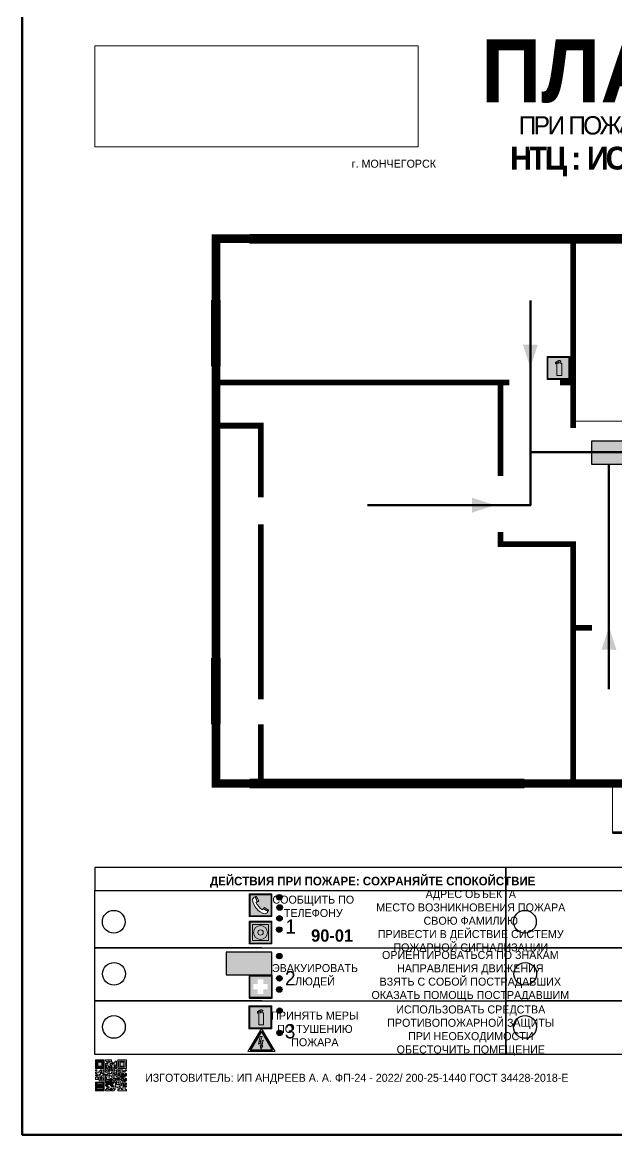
# Model space of a CAD drawing. Header units: millimetres. Extents: x 13810 to 67229, y 12374 to 21950.
# Drawn here: x 28797.9 to 29005.7, y 18689 to 19078.3 of the extents above; entities that cross this region are included whole.
import ezdxf

# ---------------------------------------------------------------- set-up
doc = ezdxf.new("R2010")
doc.units = ezdxf.units.MM
doc.layers.add('План_Штампы', color=7, linetype='Continuous')
doc.styles.add('обычный', font='arial.ttf')
doc.linetypes.add('ограждение2', pattern='A,6.35,-2.54,[132,ltypeshp.shx,S=2.54,R=0,X=-2.54,Y=0],-2.54,25.4', length=36.83)
picture_1 = doc.add_image_def('image1.jpg', size_in_pixel=(337, 105))

# ---------------------------------------------------------------- blocks, each defined once
blk = doc.blocks.new('A$C32E8229D')
at = {"true_color": 0xffffff}
blk.add_hatch(color=7, dxfattribs=at).paths.add_polyline_path([(0, 0), (0, -8), (16, -8), (16, 0)])
h = blk.add_hatch(color=126)
h.paths.add_polyline_path([(0.2, -0.2), (15.8, -0.2), (15.8, -7.8), (0.2, -7.8)])
h.paths.add_polyline_path([(13.49, -2.05), (12.08, -2.05), (11.37, -2.63, 0.162397), (11.29, -2.84), (11.29, -3.63), (10.35, -3.63), (10.35, -4.05), (11.68, -4.05), (11.68, -3.48), (12.26, -4.28), (11.29, -5.1), (11.29, -6.78), (11.85, -6.78), (11.85, -5.44), (12.8, -4.64), (12.8, -5.94), (14.46, -5.94), (14.46, -5.39), (13.45, -5.39), (13.45, -3.97), (12.46, -2.59), (13.15, -2.59), (13.69, -3.34), (14.18, -3)], flags=16)
h.paths.add_polyline_path([(10.74, -1.82, 1), (11.8, -1.82, 1)], flags=16)
h.paths.add_polyline_path([(9.39, -3.59), (5.99, -3.59), (6.56, -3.03), (5.91, -3.03), (5.1, -3.83), (5.91, -4.64), (6.56, -4.64), (5.99, -4.09), (9.39, -4.09)], flags=16)
h.paths.add_polyline_path([(4.29, -1.08), (1.72, -1.08), (1.72, -6.6), (4.29, -6.6)], flags=16)
at = {"color": 126}
blk.add_lwpolyline([(16, -8), (0, -8), (0, 0), (16, 0)], close=True, dxfattribs=at)
blk = doc.blocks.new('A$C3E6D3DDE')
at = {"lineweight": 5}
h = blk.add_hatch(color=40, dxfattribs=at)
h.paths.add_polyline_path([(24.1, 1.45), (16.46, -11.35), (31.74, -11.35)])
h.paths.add_polyline_path([(24.09, -0.46), (30.03, -10.41), (18.14, -10.41)], flags=16)
h.paths.add_polyline_path([(24.54, -3.08), (23.41, -6.02), (25.13, -5.01), (24.33, -8.5), (24.82, -8.27), (23.79, -9.86), (23.4, -8.04), (23.8, -8.43), (24.04, -6.29), (22.39, -7.25), (23.44, -3.08)], flags=0)
h = blk.add_hatch(color=256, dxfattribs=at)
h.paths.add_polyline_path([(24.37, 0.03, 0.567511), (23.82, 0.03), (17.59, -10.4, 0.582454), (17.86, -10.88), (30.32, -10.88, 0.582149), (30.6, -10.4)])
h.paths.add_polyline_path([(24.09, -0.46), (18.14, -10.41), (30.03, -10.41)], flags=16)
h.paths.add_polyline_path([(24.54, -3.08), (23.41, -6.02), (25.13, -5.01), (24.33, -8.5), (24.82, -8.27), (23.79, -9.86), (23.4, -8.04), (23.8, -8.43), (24.04, -6.29), (22.39, -7.25), (23.44, -3.08)], flags=0)
h = blk.add_hatch(color=40, dxfattribs=at)
h.paths.add_polyline_path([(24.09, -0.46), (18.14, -10.41), (30.03, -10.41)])
h.paths.add_polyline_path([(24.82, -8.27), (23.79, -9.86), (23.4, -8.04), (23.8, -8.43), (24.04, -6.29), (22.39, -7.25), (23.44, -3.08), (24.54, -3.08), (23.41, -6.02), (25.13, -5.01), (24.33, -8.5)], flags=16)
at = {"color": 40, "lineweight": 5}
for p, q in [((16.46, -11.35), (24.1, 1.45)), ((24.1, 1.45), (31.74, -11.35))]:
    blk.add_line(p, q, dxfattribs=at)
at = {"lineweight": 5}
for p, q in [((17.59, -10.4), (23.82, 0.03)), ((24.37, 0.03), (30.6, -10.4)), ((18.14, -10.41), (24.09, -0.46)), ((23.44, -3.08), (22.39, -7.25)), ((23.41, -6.02), (24.54, -3.08)), ((25.13, -5.01), (23.41, -6.02)), ((24.54, -3.08), (23.44, -3.08)), ((24.09, -0.46), (30.03, -10.41)), ((24.33, -8.5), (25.13, -5.01)), ((17.86, -10.88), (30.32, -10.88)), ((18.14, -10.41), (30.03, -10.41)), ((22.39, -7.25), (24.04, -6.29)), ((23.8, -8.43), (23.4, -8.04)), ((23.4, -8.04), (23.79, -9.86)), ((23.79, -9.86), (24.82, -8.27)), ((24.04, -6.29), (23.8, -8.43)), ((24.82, -8.27), (24.33, -8.5))]:
    blk.add_line(p, q, dxfattribs=at)
at = {"color": 50, "lineweight": 5}
blk.add_line((31.74, -11.35), (16.46, -11.35), dxfattribs=at)
blk = doc.blocks.new('QR')
at = {"lineweight": 0}
h = blk.add_hatch(color=256, dxfattribs=at)
h.dxf.hatch_style = 1
h.paths.add_polyline_path([(9241.16, 2687.38), (9242.01, 2687.38), (9242.01, 2687.83), (9241.59, 2687.83), (9241.59, 2688.68), (9239.45, 2688.68), (9239.45, 2688.25), (9239.86, 2688.25), (9239.86, 2687.83), (9240.29, 2687.83), (9240.29, 2688.25), (9241.16, 2688.25), (9241.16, 2687.83), (9240.29, 2687.83), (9240.29, 2687.38), (9239.45, 2687.38), (9239.45, 2685.22), (9238.57, 2685.22), (9238.57, 2684.8), (9239.02, 2684.8), (9239.02, 2684.37), (9238.13, 2684.37), (9238.13, 2683.92), (9239.02, 2683.92), (9239.02, 2683.5), (9239.44, 2683.5), (9239.44, 2682.64), (9239.87, 2682.64), (9239.87, 2682.18), (9239.44, 2682.18), (9239.44, 2682.64), (9238.13, 2682.64), (9238.13, 2681.76), (9237.71, 2681.76), (9237.71, 2682.64), (9238.13, 2682.64), (9238.13, 2683.07), (9237.27, 2683.07), (9237.27, 2683.51), (9237.71, 2683.51), (9237.71, 2684.37), (9238.13, 2684.37), (9238.13, 2685.22), (9237.71, 2685.22), (9237.71, 2684.8), (9237.28, 2684.8), (9237.28, 2684.38), (9235.98, 2684.38), (9235.98, 2683.92), (9236.4, 2683.92), (9236.4, 2683.49), (9236.84, 2683.49), (9236.84, 2683.07), (9236.4, 2683.07), (9236.4, 2682.64), (9235.98, 2682.64), (9235.98, 2681.76), (9237.29, 2681.76), (9237.29, 2681.33), (9239.43, 2681.33), (9239.43, 2681.76), (9240.74, 2681.76), (9240.74, 2683.05), (9239.87, 2683.05), (9239.87, 2683.5), (9240.29, 2683.5), (9240.29, 2683.91), (9240.74, 2683.91), (9240.74, 2684.81), (9240.29, 2684.81), (9240.29, 2684.79), (9240.29, 2684.37), (9239.45, 2684.37), (9239.45, 2684.8), (9239.87, 2684.8), (9239.87, 2685.21), (9240.74, 2685.21), (9240.74, 2686.1), (9240.29, 2686.1), (9240.29, 2685.64), (9239.86, 2685.64), (9239.86, 2686.95), (9240.29, 2686.95), (9240.29, 2686.52), (9240.74, 2686.52), (9240.74, 2686.1), (9241.16, 2686.1), (9241.16, 2686.53), (9241.59, 2686.53), (9241.59, 2686.1), (9242.02, 2686.1), (9242.02, 2685.21), (9241.59, 2685.21), (9241.59, 2686.1), (9241.16, 2686.1), (9241.16, 2685.21), (9240.74, 2685.21), (9240.74, 2684.81), (9242.89, 2684.81), (9242.89, 2685.22), (9242.47, 2685.22), (9242.47, 2686.11), (9242.89, 2686.11), (9242.89, 2686.52), (9242.46, 2686.52), (9242.46, 2686.95), (9242.89, 2686.95), (9242.89, 2686.52), (9243.32, 2686.52), (9243.32, 2688.26), (9242.9, 2688.26), (9242.9, 2687.83), (9242.47, 2687.83), (9242.47, 2687.38), (9242.01, 2687.38), (9242.01, 2686.94), (9241.16, 2686.94)])
h.paths.add_polyline_path([(9239.02, 2682.18), (9239.02, 2681.76), (9238.54, 2681.76), (9238.54, 2682.18)], flags=16)
h.paths.add_polyline_path([(9237.27, 2682.65), (9237.27, 2682.19), (9236.83, 2682.19), (9236.83, 2682.65)], flags=16)
h = blk.add_hatch(color=256, dxfattribs=at)
h.dxf.hatch_style = 1
h.paths.add_polyline_path([(9238.15, 2687.83), (9236.83, 2687.83), (9236.83, 2686.52), (9238.15, 2686.52)], flags=0)
h.paths.add_polyline_path([(9239.01, 2685.65), (9239.01, 2688.68), (9235.98, 2688.68), (9235.98, 2685.65)])
h.paths.add_polyline_path([(9236.41, 2686.1), (9236.41, 2688.26), (9238.56, 2688.26), (9238.56, 2686.1)], flags=16)
h.paths.add_polyline_path([(9236.83, 2686.52), (9236.83, 2687.83), (9238.15, 2687.83), (9238.15, 2686.52)], flags=0)
h = blk.add_hatch(color=256, dxfattribs=at)
h.dxf.hatch_style = 1
h.paths.add_polyline_path([(9238.15, 2686.52), (9238.15, 2687.83), (9236.83, 2687.83), (9236.83, 2686.52)])
h.paths.add_polyline_path([(9245.91, 2686.52), (9245.91, 2687.83), (9244.59, 2687.83), (9244.59, 2686.52)], flags=0)
h.paths.add_polyline_path([(9246.77, 2685.65), (9246.77, 2688.68), (9243.74, 2688.68), (9243.74, 2685.65)])
h.paths.add_polyline_path([(9244.17, 2686.1), (9244.17, 2688.26), (9246.32, 2688.26), (9246.32, 2686.1)], flags=16)
h.paths.add_polyline_path([(9244.59, 2686.52), (9244.59, 2687.83), (9245.91, 2687.83), (9245.91, 2686.52)], flags=0)
h = blk.add_hatch(color=256, dxfattribs=at)
h.dxf.hatch_style = 1
h.paths.add_polyline_path([(9240.75, 2681.76), (9240.75, 2681.35), (9241.17, 2681.35), (9241.17, 2681.76)])
h.paths.add_polyline_path([(9241.6, 2682.18), (9241.17, 2682.18), (9241.17, 2681.76), (9241.6, 2681.76)])
h.paths.add_polyline_path([(9242.47, 2681.34), (9242.47, 2682.19), (9242.02, 2682.19), (9242.02, 2681.76), (9241.6, 2681.76), (9241.6, 2681.34)])
h.paths.add_polyline_path([(9239.87, 2678.3), (9239.44, 2678.3), (9239.44, 2677.89), (9241.17, 2677.89), (9241.17, 2678.3), (9240.28, 2678.3), (9240.28, 2678.73), (9239.87, 2678.73)])
h.paths.add_polyline_path([(9240.75, 2678.73), (9240.75, 2679.19), (9240.28, 2679.19), (9240.28, 2678.73)])
h.paths.add_polyline_path([(9241.6, 2678.73), (9241.17, 2678.73), (9241.17, 2678.3), (9241.6, 2678.3)])
h.paths.add_polyline_path([(9242.02, 2678.3), (9241.6, 2678.3), (9241.6, 2677.89), (9242.48, 2677.89), (9242.48, 2678.31), (9242.9, 2678.31), (9242.9, 2678.73), (9242.02, 2678.73)])
h.paths.add_polyline_path([(9246.36, 2684.37), (9246.36, 2684.79), (9245.93, 2684.79), (9245.93, 2684.37)])
h.paths.add_polyline_path([(9246.78, 2685.2), (9246.36, 2685.2), (9246.36, 2684.79), (9246.78, 2684.79)])
h.paths.add_polyline_path([(9245.91, 2687.83), (9244.59, 2687.83), (9244.59, 2686.52), (9245.91, 2686.52)])
h = blk.add_hatch(color=256, dxfattribs=at)
h.dxf.hatch_style = 1
h.paths.add_polyline_path([(9243.32, 2686.11), (9242.89, 2686.11), (9242.89, 2685.64), (9243.32, 2685.64)])
h.paths.add_polyline_path([(9239.02, 2683.07), (9239.02, 2683.5), (9238.56, 2683.5), (9238.56, 2683.07)])
h.paths.add_polyline_path([(9236.4, 2684.8), (9236.4, 2685.22), (9235.98, 2685.22), (9235.98, 2684.8)])
h.paths.add_polyline_path([(9236.4, 2683.07), (9236.4, 2683.49), (9235.98, 2683.49), (9235.98, 2683.07)])
h = blk.add_hatch(color=256, dxfattribs=at)
h.dxf.hatch_style = 1
h.paths.add_polyline_path([(9243.32, 2682.64), (9243.32, 2683.07), (9244.62, 2683.07), (9244.62, 2684.37), (9243.74, 2684.37), (9243.74, 2684.8), (9244.62, 2684.8), (9244.62, 2684.37), (9245.48, 2684.37), (9245.48, 2685.22), (9243.32, 2685.22), (9243.32, 2683.5), (9242.89, 2683.5), (9242.89, 2683.06), (9242.01, 2683.06), (9242.01, 2683.91), (9242.47, 2683.91), (9242.47, 2683.5), (9242.89, 2683.5), (9242.89, 2684.38), (9241.59, 2684.38), (9241.59, 2683.91), (9240.74, 2683.91), (9240.74, 2683.05), (9241.59, 2683.05), (9241.59, 2682.64), (9242.47, 2682.64), (9242.47, 2682.19), (9242.91, 2682.19), (9242.91, 2681.34), (9242.48, 2681.34), (9242.48, 2680.91), (9242.91, 2680.91), (9242.91, 2679.17), (9243.75, 2679.17), (9243.75, 2678.73), (9244.2, 2678.73), (9244.2, 2678.3), (9243.75, 2678.3), (9243.75, 2677.88), (9246.78, 2677.88), (9246.78, 2678.3), (9246.35, 2678.3), (9246.35, 2679.19), (9245.48, 2679.19), (9245.48, 2678.31), (9245.05, 2678.31), (9245.05, 2678.73), (9244.62, 2678.73), (9244.62, 2679.19), (9244.2, 2679.19), (9244.2, 2679.61), (9245.05, 2679.61), (9245.05, 2680.46), (9245.48, 2680.46), (9245.48, 2681.34), (9245.04, 2681.34), (9245.04, 2681.76), (9244.63, 2681.76), (9244.63, 2682.19), (9244.21, 2682.19), (9244.21, 2681.76), (9243.32, 2681.76), (9243.32, 2682.19), (9244.21, 2682.19), (9244.21, 2682.64)])
h.paths.add_polyline_path([(9243.75, 2683.49), (9243.75, 2683.92), (9244.21, 2683.92), (9244.21, 2683.49)], flags=16)
h.paths.add_polyline_path([(9243.32, 2681.34), (9244.63, 2681.34), (9244.63, 2680.04), (9243.32, 2680.04)], flags=16)
h.paths.add_polyline_path([(9243.76, 2680.89), (9244.18, 2680.89), (9244.18, 2680.48), (9243.76, 2680.48)], flags=0)
h = blk.add_hatch(color=256, dxfattribs=at)
h.dxf.hatch_style = 1
h.paths.add_polyline_path([(9246.36, 2683.07), (9246.78, 2683.07), (9246.78, 2683.92), (9246.36, 2683.92), (9246.36, 2683.49), (9245.92, 2683.49), (9245.92, 2683.92), (9245.06, 2683.92), (9245.06, 2683.49), (9245.48, 2683.49), (9245.48, 2683.07), (9244.62, 2683.07), (9244.62, 2682.65), (9245.05, 2682.65), (9245.05, 2682.18), (9245.48, 2682.18), (9245.48, 2682.65), (9246.36, 2682.65)])
h.paths.add_polyline_path([(9246.78, 2682.18), (9246.36, 2682.18), (9246.36, 2681.75), (9245.92, 2681.75), (9245.92, 2682.18), (9245.48, 2682.18), (9245.48, 2681.34), (9245.48, 2681.34), (9245.94, 2681.34), (9245.94, 2680.91), (9246.36, 2680.91), (9246.36, 2681.34), (9246.78, 2681.34)])
h = blk.add_hatch(color=256, dxfattribs=at)
h.dxf.hatch_style = 1
h.paths.add_polyline_path([(9235.98, 2680.9), (9235.98, 2677.86), (9239.02, 2677.86), (9239.02, 2680.9)])
h.paths.add_polyline_path([(9238.57, 2680.48), (9238.57, 2678.32), (9236.41, 2678.32), (9236.41, 2680.48)], flags=16)
h.paths.add_polyline_path([(9238.15, 2680.05), (9238.15, 2678.74), (9236.83, 2678.74), (9236.83, 2680.05)], flags=0)
h = blk.add_hatch(color=256, dxfattribs=at)
h.dxf.hatch_style = 1
h.paths.add_polyline_path([(9238.15, 2680.05), (9236.83, 2680.05), (9236.83, 2678.74), (9238.15, 2678.74)])
h = blk.add_hatch(color=256, dxfattribs=at)
h.dxf.hatch_style = 1
h.paths.add_polyline_path([(9242.02, 2680.46), (9242.48, 2680.46), (9242.48, 2680.91), (9241.58, 2680.91), (9241.58, 2681.35), (9241.17, 2681.35), (9241.17, 2680.91), (9240.75, 2680.91), (9240.75, 2681.33), (9239.43, 2681.33), (9239.43, 2680.46), (9239.86, 2680.46), (9239.86, 2680.92), (9240.3, 2680.92), (9240.3, 2680.46), (9239.86, 2680.46), (9239.86, 2680.04), (9239.44, 2680.04), (9239.44, 2679.62), (9239.86, 2679.62), (9239.86, 2679.19), (9240.29, 2679.19), (9240.29, 2680.03), (9241.18, 2680.03), (9241.18, 2680.47), (9241.6, 2680.47), (9241.6, 2680.03), (9241.18, 2680.03), (9241.18, 2679.61), (9241.6, 2679.61), (9241.6, 2679.19), (9242.47, 2679.19), (9242.47, 2679.6), (9242.02, 2679.6)])
h = blk.add_hatch(color=256, dxfattribs=at)
h.dxf.hatch_style = 1
h.paths.add_polyline_path([(9244.18, 2680.48), (9244.18, 2680.89), (9243.76, 2680.89), (9243.76, 2680.48)])
h = blk.add_hatch(color=256, dxfattribs=at)
h.dxf.hatch_style = 1
h.paths.add_polyline_path([(9245.93, 2680.04), (9245.93, 2680.46), (9245.48, 2680.46), (9245.48, 2679.62), (9246.35, 2679.62), (9246.35, 2680.04)])
h.paths.add_polyline_path([(9246.78, 2680.04), (9246.78, 2680.46), (9246.35, 2680.46), (9246.35, 2680.04)])
h.paths.add_polyline_path([(9246.78, 2679.18), (9246.78, 2679.62), (9246.35, 2679.62), (9246.35, 2679.18)])
for points in [[(9237.71, 2685.22), (9238.13, 2685.22), (9238.13, 2684.37), (9237.71, 2684.37), (9237.71, 2683.51), (9237.27, 2683.51), (9237.27, 2683.07), (9238.13, 2683.07), (9238.13, 2682.64), (9237.71, 2682.64), (9237.71, 2681.76), (9238.13, 2681.76), (9238.13, 2682.64), (9239.44, 2682.64), (9239.44, 2683.5), (9239.02, 2683.5), (9239.02, 2683.07), (9238.56, 2683.07), (9238.56, 2683.5), (9239.02, 2683.5), (9239.02, 2683.92), (9238.13, 2683.92), (9238.13, 2684.37), (9239.02, 2684.37), (9239.02, 2684.8), (9238.57, 2684.8), (9238.57, 2685.22), (9239.45, 2685.22), (9239.45, 2687.38), (9240.29, 2687.38), (9240.29, 2687.83), (9239.86, 2687.83), (9239.86, 2688.25), (9239.45, 2688.25), (9239.45, 2688.68), (9241.59, 2688.68), (9241.59, 2687.83), (9242.01, 2687.83), (9242.01, 2687.38), (9242.47, 2687.38), (9242.47, 2687.83), (9242.9, 2687.83), (9242.9, 2688.26), (9243.32, 2688.26), (9243.32, 2686.52), (9242.89, 2686.52), (9242.89, 2686.11), (9243.32, 2686.11), (9243.32, 2685.64), (9242.89, 2685.64), (9242.89, 2686.11), (9242.47, 2686.11), (9242.47, 2685.22), (9242.89, 2685.22), (9242.89, 2684.81), (9240.74, 2684.81), (9240.74, 2683.91), (9241.59, 2683.91), (9241.59, 2684.38), (9242.89, 2684.38), (9242.89, 2683.5), (9242.47, 2683.5), (9242.47, 2683.91), (9242.01, 2683.91), (9242.01, 2683.06), (9242.89, 2683.06), (9242.89, 2683.5), (9243.32, 2683.5), (9243.32, 2685.22), (9245.48, 2685.22), (9245.48, 2684.37), (9244.62, 2684.37), (9244.62, 2683.07), (9245.48, 2683.07), (9245.48, 2683.49), (9245.06, 2683.49), (9245.06, 2683.92), (9245.92, 2683.92), (9245.92, 2683.49), (9246.36, 2683.49), (9246.36, 2683.92), (9246.78, 2683.92), (9246.78, 2683.07), (9246.36, 2683.07), (9246.36, 2682.65), (9245.48, 2682.65), (9245.48, 2682.18), (9245.92, 2682.18), (9245.92, 2681.75), (9246.36, 2681.75), (9246.36, 2682.18), (9246.78, 2682.18), (9246.78, 2681.34), (9246.36, 2681.34), (9246.36, 2680.91), (9245.94, 2680.91), (9245.94, 2681.34), (9245.48, 2681.34), (9245.48, 2680.46), (9245.93, 2680.46), (9245.93, 2680.04), (9246.35, 2680.04), (9246.35, 2680.46), (9246.78, 2680.46), (9246.78, 2680.04), (9246.78, 2680.04), (9246.35, 2680.04), (9246.35, 2679.62), (9246.78, 2679.62), (9246.78, 2679.18), (9246.35, 2679.18), (9246.35, 2678.3), (9246.78, 2678.3), (9246.78, 2677.88), (9243.75, 2677.88), (9243.75, 2678.3), (9244.2, 2678.3), (9244.2, 2678.73), (9243.75, 2678.73), (9243.75, 2679.17), (9242.91, 2679.17), (9242.91, 2680.91), (9242.48, 2680.91), (9242.48, 2680.46), (9242.02, 2680.46), (9242.02, 2679.6), (9242.47, 2679.6), (9242.47, 2679.19), (9241.6, 2679.19), (9241.6, 2679.61), (9241.18, 2679.61), (9241.18, 2680.03), (9240.29, 2680.03), (9240.29, 2679.19), (9240.75, 2679.19), (9240.75, 2678.73), (9240.28, 2678.73), (9240.28, 2678.3), (9241.17, 2678.3), (9241.17, 2678.73), (9241.6, 2678.73), (9241.6, 2678.3), (9242.02, 2678.3), (9242.02, 2678.73), (9242.9, 2678.73), (9242.9, 2678.31), (9242.48, 2678.31), (9242.48, 2677.89), (9241.6, 2677.89), (9241.6, 2678.3), (9241.17, 2678.3), (9241.17, 2677.89), (9239.44, 2677.89), (9239.44, 2678.3), (9239.87, 2678.3), (9239.87, 2678.73), (9240.28, 2678.73), (9240.28, 2679.19), (9240.29, 2679.19), (9239.86, 2679.19), (9239.86, 2679.62), (9239.44, 2679.62), (9239.44, 2680.04), (9239.86, 2680.04), (9239.86, 2680.46), (9239.43, 2680.46), (9239.43, 2681.33), (9237.29, 2681.33), (9237.29, 2681.76), (9235.98, 2681.76), (9235.98, 2682.64), (9236.4, 2682.64), (9236.4, 2683.07), (9235.98, 2683.07), (9235.98, 2683.49), (9236.4, 2683.49), (9236.4, 2683.92), (9235.98, 2683.92), (9235.98, 2684.38), (9237.28, 2684.38), (9237.28, 2684.8), (9237.71, 2684.8), (9237.71, 2685.22), (9237.92, 2685.22)], [(9240.74, 2686.1), (9240.74, 2686.52), (9240.29, 2686.52), (9240.29, 2686.95), (9239.86, 2686.95), (9239.86, 2685.64), (9240.29, 2685.64), (9240.29, 2686.1), (9240.74, 2686.1), (9240.74, 2686.52)], [(9240.74, 2683.05), (9240.74, 2681.76), (9239.43, 2681.76), (9239.43, 2681.33), (9240.75, 2681.33), (9240.75, 2681.35), (9240.75, 2680.91), (9241.17, 2680.91), (9241.17, 2681.35), (9241.58, 2681.35), (9241.58, 2680.91), (9242.48, 2680.91), (9242.48, 2681.34), (9242.91, 2681.34), (9242.91, 2682.19), (9242.47, 2682.19), (9242.47, 2682.64), (9241.59, 2682.64), (9241.59, 2683.05), (9240.74, 2683.05)], [(9240.74, 2685.21), (9239.87, 2685.21), (9239.87, 2684.8), (9239.45, 2684.8), (9239.45, 2684.37), (9240.29, 2684.37), (9240.29, 2684.79), (9240.29, 2684.81), (9240.74, 2684.81), (9240.74, 2685.21), (9239.87, 2685.21)], [(9240.74, 2683.91), (9240.29, 2683.91), (9240.29, 2683.5), (9239.87, 2683.5), (9239.87, 2683.05), (9240.74, 2683.05), (9240.74, 2683.91)], [(9244.62, 2683.07), (9243.32, 2683.07), (9243.32, 2682.64), (9244.21, 2682.64), (9244.21, 2682.19), (9243.32, 2682.19), (9243.32, 2681.76), (9244.21, 2681.76), (9244.21, 2682.19), (9244.63, 2682.19), (9244.63, 2681.76), (9245.04, 2681.76), (9245.04, 2681.34), (9245.48, 2681.34)], [(9244.62, 2684.37), (9244.62, 2684.8), (9243.74, 2684.8), (9243.74, 2684.37), (9244.62, 2684.37)], [(9245.48, 2682.18), (9245.05, 2682.18), (9245.05, 2682.65), (9244.62, 2682.65), (9244.62, 2683.07)], [(9239.86, 2680.46), (9239.86, 2680.92), (9240.3, 2680.92), (9240.3, 2680.46), (9239.86, 2680.46)], [(9241.6, 2681.76), (9242.02, 2681.76), (9242.02, 2682.19), (9242.47, 2682.19), (9242.47, 2681.34), (9241.6, 2681.34), (9241.6, 2681.76)], [(9245.48, 2680.46), (9245.05, 2680.46), (9245.05, 2679.61), (9244.2, 2679.61), (9244.2, 2679.19), (9244.62, 2679.19), (9244.62, 2678.73), (9245.05, 2678.73), (9245.05, 2678.31), (9245.48, 2678.31), (9245.48, 2679.19), (9246.35, 2679.19), (9246.35, 2679.07)], [(9245.48, 2682.18), (9245.48, 2681.34)], [(9246.35, 2679.62), (9245.48, 2679.62), (9245.48, 2680.46)], [(9245.48, 2680.46), (9245.48, 2679.62), (9246.35, 2679.62), (9246.35, 2680.04), (9245.93, 2680.04), (9245.93, 2680.46), (9245.48, 2680.46), (9245.48, 2679.62)], [(9246.35, 2679.62), (9246.35, 2679.18)]]:
    blk.add_lwpolyline(points, dxfattribs=at)
for points in [[(9235.98, 2685.65), (9239.01, 2685.65), (9239.01, 2688.68), (9235.98, 2688.68)], [(9236.41, 2688.26), (9238.56, 2688.26), (9238.56, 2686.1), (9236.41, 2686.1)], [(9236.83, 2687.83), (9238.15, 2687.83), (9238.15, 2686.52), (9236.83, 2686.52)], [(9240.29, 2687.83), (9241.16, 2687.83), (9241.16, 2688.25), (9240.29, 2688.25)], [(9240.29, 2688.25), (9241.16, 2688.25), (9241.16, 2687.83), (9240.29, 2687.83)], [(9242.01, 2687.38), (9241.16, 2687.38), (9241.16, 2686.94), (9242.01, 2686.94)], [(9241.16, 2687.38), (9242.01, 2687.38), (9242.01, 2686.94), (9241.16, 2686.94)], [(9241.16, 2686.53), (9241.59, 2686.53), (9241.59, 2686.1), (9241.16, 2686.1)], [(9242.89, 2686.52), (9242.46, 2686.52), (9242.46, 2686.95), (9242.89, 2686.95)], [(9243.74, 2685.65), (9246.77, 2685.65), (9246.77, 2688.68), (9243.74, 2688.68)], [(9244.17, 2688.26), (9246.32, 2688.26), (9246.32, 2686.1), (9244.17, 2686.1)], [(9244.59, 2687.83), (9245.91, 2687.83), (9245.91, 2686.52), (9244.59, 2686.52)], [(9235.98, 2684.8), (9236.4, 2684.8), (9236.4, 2685.22), (9235.98, 2685.22)], [(9236.4, 2683.07), (9236.84, 2683.07), (9236.84, 2683.49), (9236.4, 2683.49)], [(9236.83, 2682.19), (9237.27, 2682.19), (9237.27, 2682.65), (9236.83, 2682.65)], [(9239.44, 2682.64), (9239.87, 2682.64), (9239.87, 2682.18), (9239.44, 2682.18)], [(9241.16, 2686.1), (9240.74, 2686.1), (9240.74, 2685.21), (9241.16, 2685.21)], [(9241.59, 2686.1), (9242.02, 2686.1), (9242.02, 2685.21), (9241.59, 2685.21)], [(9243.75, 2683.92), (9244.21, 2683.92), (9244.21, 2683.49), (9243.75, 2683.49)], [(9245.93, 2684.79), (9246.36, 2684.79), (9246.36, 2684.37), (9245.93, 2684.37)], [(9246.36, 2685.2), (9246.78, 2685.2), (9246.78, 2684.79), (9246.36, 2684.79)], [(9235.98, 2677.86), (9239.02, 2677.86), (9239.02, 2680.9), (9235.98, 2680.9)], [(9236.41, 2680.48), (9238.57, 2680.48), (9238.57, 2678.32), (9236.41, 2678.32)], [(9236.83, 2680.05), (9238.15, 2680.05), (9238.15, 2678.74), (9236.83, 2678.74)], [(9238.54, 2682.18), (9239.02, 2682.18), (9239.02, 2681.76), (9238.54, 2681.76)], [(9240.75, 2681.76), (9241.17, 2681.76), (9241.17, 2681.35), (9240.75, 2681.35)], [(9241.17, 2682.18), (9241.6, 2682.18), (9241.6, 2681.76), (9241.17, 2681.76)], [(9241.18, 2680.03), (9241.6, 2680.03), (9241.6, 2680.47), (9241.18, 2680.47)], [(9243.32, 2680.04), (9244.63, 2680.04), (9244.63, 2681.34), (9243.32, 2681.34)], [(9243.76, 2680.89), (9244.18, 2680.89), (9244.18, 2680.48), (9243.76, 2680.48)]]:
    blk.add_lwpolyline(points, close=True, dxfattribs=at)
blk = doc.blocks.new('A$C456E1F9C')
at = {"lineweight": 5}
h = blk.add_hatch(color=242, dxfattribs=at)
h.paths.add_polyline_path([(0.51, -1.47), (0.51, -13.26), (12.29, -13.26), (12.29, -1.47)])
h.paths.add_polyline_path([(5.42, -4.95, -0.254479), (4.78, -5.4), (3.52, -2.53, -0.209735), (4.23, -2.4)], flags=16)
h.paths.add_polyline_path([(8.53, -8.6), (10.87, -10.17), (10.54, -10.76), (8.03, -9.13, -0.192251)], flags=16)
h.paths.add_polyline_path([(4.61, -5.49, 0.005518), (3.87, -5.72, 0.128647), (7.49, -10.01, 0.00809), (7.83, -9.33), (10.47, -10.97, -0.16736), (8.99, -12.25, -0.327862), (1.95, -3.95, -0.166952), (3.36, -2.62)], flags=16)
at = {"color": 242, "lineweight": 5}
for p, q in [((0, -13.77), (0, -0.97)), ((12.8, -0.97), (0, -0.97)), ((4.61, -5.49), (3.36, -2.62)), ((3.52, -2.53), (4.78, -5.4)), ((4.23, -2.4), (5.42, -4.95)), ((12.8, -13.77), (12.8, -0.97)), ((7.83, -9.33), (10.47, -10.97)), ((8.03, -9.13), (10.54, -10.76)), ((10.81, -10.12), (8.53, -8.6)), ((10.54, -10.76), (10.8, -10.3)), ((10.8, -10.3), (10.81, -10.12)), ((0, -13.77), (12.8, -13.77))]:
    blk.add_line(p, q, dxfattribs=at)
blk.add_lwpolyline([(0.51, -1.47), (12.29, -1.47), (12.29, -13.26), (0.51, -13.26)], close=True, dxfattribs=at)
for centre, radius, start, end in [((4.59, -5.34), 2.99, 114.28453, 152.19739), ((11.12, -3.31), 9.19, 183.99153, 256.60086), ((4.02, -3.27), 0.891, 76.32839, 123.70924), ((14.98, -39.1), 35.17, 107.14873, 108.41345), ((13.86, -0.94), 11.08, 205.55365, 234.87622), ((4.68, -4.59), 0.824, 276.9621, 334.07228), ((-13.31, 0.8), 23.44, 332.54871, 334.40268), ((8.94, -9.5), 0.989, 114.40924, 157.93883), ((7.87, -9.46), 3, 291.92908, 329.9329)]:
    blk.add_arc(centre, radius, start, end, dxfattribs=at)
blk = doc.blocks.new('A$C54414219')
at = {"true_color": 0xffffff}
h = blk.add_hatch(color=7, dxfattribs=at)
h.paths.add_polyline_path([(2.39, -9.45), (2.39, -18.3), (11.23, -18.3), (11.23, -9.45)], flags=0)
h.paths.add_polyline_path([(10.71, -13.87, -1), (2.92, -13.87, -1)], flags=0)
h.paths.add_polyline_path([(8.3, -13.87, -1), (5.33, -13.87, -1)], flags=0)
h.paths.add_polyline_path([(0.41, -7.47), (0.41, -20.27), (13.21, -20.27), (13.21, -7.47)])
h.paths.add_polyline_path([(0.92, -19.77), (12.71, -19.77), (12.71, -7.98), (0.92, -7.98)], flags=16)
h.paths.add_polyline_path([(11.23, -9.45), (11.23, -18.3), (2.39, -18.3), (2.39, -9.45)], flags=0)
at = {"lineweight": 5}
h = blk.add_hatch(color=242, dxfattribs=at)
h.paths.add_polyline_path([(12.71, -7.98), (0.92, -7.98), (0.92, -19.77), (12.71, -19.77)])
h.paths.add_polyline_path([(11.23, -18.3), (2.39, -18.3), (2.39, -9.45), (11.23, -9.45)], flags=16)
h.paths.add_polyline_path([(10.71, -13.87, -1), (2.92, -13.87, -1)], flags=0)
h.paths.add_polyline_path([(8.3, -13.87, -1), (5.33, -13.87, -1)], flags=0)
at = {"true_color": 0xffffff}
h = blk.add_hatch(color=7, dxfattribs=at)
h.paths.add_polyline_path([(2.39, -9.45), (2.39, -18.3), (11.23, -18.3), (11.23, -9.45)])
h.paths.add_polyline_path([(10.71, -13.87, -1), (2.92, -13.87, -1)], flags=16)
h.paths.add_polyline_path([(8.3, -13.87, -1), (5.33, -13.87, -1)], flags=0)
at = {"lineweight": 5}
h = blk.add_hatch(color=242, dxfattribs=at)
h.paths.add_polyline_path([(2.92, -13.87, 1), (10.71, -13.87, 1)])
h.paths.add_polyline_path([(8.3, -13.87, -1), (5.33, -13.87, -1)], flags=16)
at = {"color": 242, "lineweight": 5}
for p, q in [((0.41, -20.27), (0.41, -7.47)), ((0.41, -7.47), (13.21, -7.47)), ((0.41, -7.47), (13.21, -7.47)), ((13.21, -20.27), (13.21, -7.47)), ((0.41, -20.27), (13.21, -20.27))]:
    blk.add_line(p, q, dxfattribs=at)
for points in [[(0.92, -7.98), (12.71, -7.98), (12.71, -19.77), (0.92, -19.77)], [(2.39, -9.45), (11.23, -9.45), (11.23, -18.3), (2.39, -18.3)]]:
    blk.add_lwpolyline(points, close=True, dxfattribs=at)
for radius in [3.89, 1.49]:
    blk.add_circle((6.81, -13.87), radius, dxfattribs=at)
blk = doc.blocks.new('A$C18900ED3')
h = blk.add_hatch(color=126)
h.paths.add_polyline_path([(-0.18, -0.18), (-7.02, -0.18), (-7.02, -7.02), (-0.18, -7.02)])
h.paths.add_polyline_path([(-5.89, -4.46), (-5.89, -2.77), (-4.46, -2.77), (-4.46, -1.31), (-2.77, -1.31), (-2.77, -2.77), (-1.33, -2.77), (-1.33, -4.46), (-2.77, -4.46), (-2.77, -5.89), (-4.46, -5.89), (-4.46, -4.46)], flags=16)
at = {"color": 126}
for p, q in [((-7.2, 0), (-7.2, -7.2)), ((0, 0), (-7.2, 0)), ((0, -7.2), (0, 0)), ((-7.02, -7.02), (-7.02, -0.18)), ((-7.02, -0.18), (-0.18, -0.18)), ((-0.18, -0.18), (-0.18, -7.02)), ((-7.2, -7.2), (0, -7.2)), ((-0.18, -7.02), (-7.02, -7.02))]:
    blk.add_line(p, q, dxfattribs=at)
blk = doc.blocks.new('A$C3AD82952')
at = {"true_color": 0xf5f5ff}
h = blk.add_hatch(color=7, dxfattribs=at)
h.dxf.hatch_style = 1
h.paths.add_polyline_path([(8.21, 8.73, 0.414214), (7.89, 9.05), (7.22, 9.05), (7.22, 9.92), (7.59, 9.92, 1), (7.57, 10.36), (7.22, 10.36), (7.22, 10.6), (6.43, 10.6), (6.43, 10.36), (6.01, 10.36), (4.74, 9.59), (4.74, 8.69), (4.98, 8.73), (4.98, 9.26), (6.12, 9.91), (6.43, 9.91), (6.43, 9.05), (5.76, 9.05, 0.414214), (5.44, 8.73), (5.44, 2.2), (8.21, 2.2)], flags=0)
h.paths.add_polyline_path([(12.8, 12.8), (0, 12.8), (0, 0), (12.8, 0)])
h.paths.add_polyline_path([(0.51, 12.29), (12.29, 12.29), (12.29, 0.51), (0.51, 0.51)], flags=16)
h.paths.add_polyline_path([(4.74, 9.59), (6.01, 10.36), (6.43, 10.36), (6.43, 10.6), (7.22, 10.6), (7.22, 10.36), (7.59, 10.36, -0.94586), (7.59, 9.92), (7.22, 9.92), (7.22, 9.05), (7.89, 9.05, -0.414214), (8.21, 8.73), (8.21, 2.2), (5.44, 2.2), (5.44, 8.73, -0.414214), (5.76, 9.05), (6.43, 9.05), (6.43, 9.91), (6.12, 9.91), (4.98, 9.26), (4.98, 8.73), (4.74, 8.69)], flags=0)
h = blk.add_hatch(color=242)
h.dxf.hatch_style = 1
h.paths.add_polyline_path([(12.29, 12.29), (0.51, 12.29), (0.51, 0.51), (12.29, 0.51)])
h.paths.add_polyline_path([(4.74, 8.69), (4.74, 9.59), (6.01, 10.36), (6.43, 10.36), (6.43, 10.6), (7.22, 10.6), (7.22, 10.36), (7.59, 10.36, -0.94586), (7.59, 9.92), (7.22, 9.92), (7.22, 9.05), (7.89, 9.05, -0.414214), (8.21, 8.73), (8.21, 2.2), (5.44, 2.2), (5.44, 8.73, -0.414214), (5.76, 9.05), (6.43, 9.05), (6.43, 9.91), (6.12, 9.91), (4.98, 9.26), (4.98, 8.73)], flags=16)
h = blk.add_hatch(color=7, dxfattribs=at)
h.dxf.hatch_style = 1
h.paths.add_polyline_path([(8.21, 8.73, 0.414214), (7.89, 9.05), (7.22, 9.05), (7.22, 9.92), (7.59, 9.92, 1), (7.57, 10.36), (7.22, 10.36), (7.22, 10.6), (6.43, 10.6), (6.43, 10.36), (6.01, 10.36), (4.74, 9.59), (4.74, 8.69), (4.98, 8.73), (4.98, 9.26), (6.12, 9.91), (6.43, 9.91), (6.43, 9.05), (5.76, 9.05, 0.414214), (5.44, 8.73), (5.44, 2.2), (8.21, 2.2)])
at = {"color": 242, "lineweight": 5}
for p, q in [((0, 0), (0, 12.8)), ((0, 12.8), (12.8, 12.8)), ((12.8, 0), (12.8, 12.8)), ((6.01, 10.36), (4.74, 9.59)), ((4.74, 9.59), (4.74, 8.69)), ((4.74, 8.69), (4.98, 8.73)), ((4.98, 9.26), (6.12, 9.91)), ((4.98, 8.73), (4.98, 9.26)), ((5.44, 2.2), (5.44, 8.73)), ((5.76, 9.05), (6.43, 9.05)), ((6.01, 10.36), (6.43, 10.36)), ((6.12, 9.91), (6.43, 9.91)), ((7.22, 10.6), (6.43, 10.6)), ((6.43, 10.6), (6.43, 10.36)), ((6.43, 9.91), (6.43, 9.05)), ((7.22, 10.36), (7.22, 10.6)), ((7.59, 10.36), (7.22, 10.36)), ((7.22, 9.05), (7.22, 9.92)), ((7.59, 9.92), (7.22, 9.92)), ((7.89, 9.05), (7.22, 9.05)), ((8.21, 2.2), (8.21, 8.73)), ((0, 0), (12.8, 0)), ((5.44, 2.2), (8.21, 2.2))]:
    blk.add_line(p, q, dxfattribs=at)
blk.add_lwpolyline([(0.51, 12.29), (12.29, 12.29), (12.29, 0.51), (0.51, 0.51)], close=True, dxfattribs=at)
for centre, radius, start, end in [((5.76, 8.73), 0.32, 90, 180), ((7.58, 10.14), 0.223, 273.18746, 86.81254), ((7.89, 8.73), 0.32, 0, 90)]:
    blk.add_arc(centre, radius, start, end, dxfattribs=at)

msp = doc.modelspace()

# ---------------------------------------------------------------- hatches: boundary and pattern name
at = {"lineweight": 0}
h = msp.add_hatch(color=256, dxfattribs=at)
h.dxf.hatch_style = 1
h.paths.add_polyline_path([(28886.78, 18772.09, 1), (28888.72, 18772.09, 1)])
h = msp.add_hatch(color=256, dxfattribs=at)
h.dxf.hatch_style = 1
h.paths.add_polyline_path([(28886.89, 18768.5, 1), (28888.82, 18768.5, 1)])
h = msp.add_hatch(color=256, dxfattribs=at)
h.dxf.hatch_style = 1
h.paths.add_polyline_path([(28886.85, 18764.69, 1), (28888.78, 18764.69, 1)])
h = msp.add_hatch(color=256, dxfattribs=at)
h.dxf.hatch_style = 1
h.paths.add_polyline_path([(28886.77, 18760.76, 1), (28888.7, 18760.76, 1)])
h = msp.add_hatch(color=256, dxfattribs=at)
h.dxf.hatch_style = 1
h.paths.add_polyline_path([(28886.78, 18751.49, 1), (28888.71, 18751.49, 1)])
h = msp.add_hatch(color=256, dxfattribs=at)
h.dxf.hatch_style = 1
h.paths.add_polyline_path([(28886.82, 18743.71, 1), (28888.75, 18743.71, 1)])
h = msp.add_hatch(color=256, dxfattribs=at)
h.dxf.hatch_style = 1
h.paths.add_polyline_path([(28886.81, 18739.81, 1), (28888.74, 18739.81, 1)])
h = msp.add_hatch(color=256, dxfattribs=at)
h.dxf.hatch_style = 1
h.paths.add_polyline_path([(28886.87, 18732.39, 1), (28888.8, 18732.39, 1)])
h = msp.add_hatch(color=256, dxfattribs=at)
h.dxf.hatch_style = 1
h.paths.add_polyline_path([(28886.88, 18724.62, 1), (28888.81, 18724.62, 1)])

# ---------------------------------------------------------------- linework, layer by layer
at = {"color": 2, "lineweight": 100}
msp.add_lwpolyline([(28797.88, 19083.98), (29397.88, 19083.98), (29397.88, 18688.98), (28797.88, 18688.98)], close=True, dxfattribs=at)
at = {"lineweight": 0}
for points, const_width in [([(28865.59, 18832.61), (28865.58, 19002.5), (28973.66, 19002.5)], 3), ([(28901.15, 19002.5), (28912.06, 19002.5)], 3), ([(28926.72, 19002.5), (28950.11, 19002.5)], 3), ([(28973.66, 19002.5), (29019.72, 19002.5)], 3), ([(28990.51, 18936.24), (28990.51, 19002.5)], 2), ([(28865.58, 18937.11), (28865.58, 18957.94)], 3), ([(28965.05, 18919.51), (28965.05, 18952.22), (28865.59, 18952.22)], 2), ([(28985.96, 18952.22), (28990.51, 18952.22)], 2), ([(28865.58, 18937.11), (28881.32, 18937.11), (28881.32, 18912.07)], 2), ([(28865.58, 18915.65), (28865.58, 18937.11)], 1), ([(28865.58, 18876.59), (28865.58, 18900.24)], 1), ([(28881.32, 18902.63), (28881.32, 18841.36)], 2), ([(28990.51, 18811.89), (28990.51, 18895.68), (28965.05, 18895.68)], 2), ([(28865.58, 18855.72), (28865.58, 18876.59)], 3), ([(28997.04, 18866.4), (28990.51, 18866.4)], 2), ([(28973.43, 18811.89), (28865.58, 18811.89), (28865.58, 18832.61)], 3), ([(28881.32, 18832.6), (28881.32, 18811.89)], 2), ([(28912.52, 18811.89), (28900.98, 18811.89)], 3), ([(28950.26, 18811.89), (28926.4, 18811.89)], 3), ([(29065.28, 18811.89), (28973.43, 18811.89)], 3), ([(29004.26, 18794.68), (29095.4, 18794.68), (29095.4, 18811.89)], 1)]:
    msp.add_lwpolyline(points, dxfattribs=dict(at, const_width=const_width))
for points in [[(28877.29, 19004), (29273.43, 19004)], [(28877.29, 19002.5), (29273.43, 19002.5)], [(28877.29, 19001), (29273.43, 19001)], [(28864.08, 18957.94), (28864.08, 18981)], [(28865.59, 18957.94), (28865.59, 18981)], [(28867.09, 18957.94), (28867.09, 18981)], [(28864.08, 18832.61), (28864.08, 18855.72)], [(28865.59, 18832.61), (28865.58, 18855.72)], [(28867.09, 18832.61), (28867.09, 18855.72)], [(28877.44, 18813.4), (28973.43, 18813.4)], [(28877.44, 18811.89), (28973.43, 18811.89)], [(29004.26, 18794.68), (29004.26, 18811.89)], [(28877.44, 18810.39), (28973.43, 18810.39)]]:
    msp.add_lwpolyline(points, dxfattribs=at)
at = {"color": 126, "lineweight": 100, "true_color": 0x008754}
for points in [[(29046.6, 18927.88), (28975.59, 18927.88), (28975.59, 18980.88)], [(28975.59, 18927.88), (28975.59, 18909.33), (28918.54, 18909.33)], [(29003, 18844.87), (29003, 18923.61)]]:
    msp.add_lwpolyline(points, dxfattribs=at)
at = {"color": 0, "lineweight": 100, "const_width": 2}
msp.add_lwpolyline([(28965.05, 18952.22), (28968.15, 18952.22)], dxfattribs=at)
at = {"linetype": 'ограждение2', "lineweight": 0, "ltscale": 0.2}
msp.add_lwpolyline([(29053.84, 18938.73), (28991.37, 18938.73)], dxfattribs=at)
at = {"lineweight": 100, "const_width": 2}
msp.add_lwpolyline([(28965.05, 18899.91), (28965.05, 18895.68), (28966.8, 18895.68)], dxfattribs=at)
for points in [[(28823.24, 18774.44), (28967.01, 18774.44), (28967.01, 18782.49), (28823.24, 18782.49)], [(28967.01, 18774.44), (29110.77, 18774.44), (29110.77, 18782.49), (28967.01, 18782.49)], [(28823.24, 18774.44), (28967.01, 18774.44), (28967.01, 18717.04), (28823.24, 18717.04)], [(28967.01, 18774.44), (29110.77, 18774.44), (29110.77, 18717.04), (28967.01, 18717.04)]]:
    msp.add_lwpolyline(points, close=True)
for points in [[(28881.66, 18754.44), (28823.24, 18754.44), (28967.01, 18754.44)], [(29025.42, 18754.44), (28967.01, 18754.44), (29110.77, 18754.44)], [(28881.66, 18735.87), (28823.24, 18735.87), (28967.01, 18735.87)], [(29025.42, 18735.87), (28967.01, 18735.87), (29110.77, 18735.87)]]:
    msp.add_lwpolyline(points)
for centre, radius in [((28887.75, 18772.09), 0.966), ((28887.86, 18768.5), 0.966), ((28829.87, 18763.52), 3.98), ((28887.82, 18764.69), 0.966), ((28973.63, 18763.52), 3.98), ((28887.73, 18760.76), 0.966), ((28887.75, 18751.49), 0.966), ((28829.96, 18745.29), 3.98), ((28973.73, 18745.29), 3.98), ((28887.79, 18743.71), 0.966), ((28887.78, 18739.81), 0.966), ((28887.84, 18732.39), 0.966), ((28829.9, 18726.71), 3.98), ((28973.67, 18726.71), 3.98), ((28887.84, 18724.62), 0.966)]:
    msp.add_circle(centre, radius)
at = {"layer": 'План_Штампы', "color": 126, "true_color": 0x008754}
for points in [[(28972.91, 18965.46), (28978.13, 18965.45), (28975.55, 18957.43)], [(28955.15, 18906.64), (28955.15, 18911.87), (28963.17, 18909.29)], [(29005.63, 18858.66), (29000.41, 18858.67), (29003, 18866.69)]]:
    msp.add_solid(points, dxfattribs=at)

# ---------------------------------------------------------------- block references
for name, p, xscale, yscale, zscale in [('A$C3AD82952', (28981.36, 18953.29), 0.625, 0.625, 0.625), ('A$C456E1F9C', (28877.19, 18773.9), 0.625, 0.625, 0.625), ('A$C54414219', (28876.94, 18768.41), 0.625, 0.625, 0.625), ('A$C18900ED3', (28885.2, 18744.77), 1.111111111007631, 1.111111111007631, 1.111111111007631), ('A$C3AD82952', (28877.14, 18726.04), 0.625, 0.625, 0.625), ('A$C3E6D3DDE', (28866.43, 18725.23), 0.625, 0.625, 0.625)]:
    msp.add_blockref(name, p, dxfattribs=dict(xscale=xscale, yscale=yscale, zscale=zscale))
at = {"xscale": -1}
msp.add_blockref('A$C32E8229D', (28885.19, 18752.92), dxfattribs=at)
at = {"color": 22, "lineweight": 100, "true_color": 0xbb1e10}
msp.add_blockref('QR', (19587.51, 16026.51), dxfattribs=at)
at = {"layer": 'План_Штампы', "color": 126, "true_color": 0x008754, "xscale": -1.012510887696, "yscale": 1.012510887696, "zscale": 1.012510887696, "rotation": 0.002134676285496795}
msp.add_blockref('A$C32E8229D', (29013.08, 18931.71), dxfattribs=at)

# ---------------------------------------------------------------- texts
at = {"lineweight": 0, "style": 'обычный'}
for s, insert, char_height, width, attachment_point in [('{\\fProxima Nova Rg|b1|i0|c204|p2;ПЛАН ЭВАКУАЦИИ}', (28958.26, 19072.24), 22, 493.8901, 1), ('\\pi-8.4,l8.4,t8.4;{\\fProxima Nova Rg|b0|i0|c204|p2;г. МОНЧЕГОРСК\\H1.1997x; }', (28927.81, 19028.75), 2.8, 126.6484, 5), ('{\\fProxima Nova Rg|b1|i0|c204|p2;ДЕЙСТВИЯ ПРИ ПОЖАРЕ: СОХРАНЯЙТЕ СПОКОЙСТВИЕ\\H1.6644x; }', (28920.4, 18777.32), 3, 175.1736, 5), ('{\\fProxima Nova Rg|b0|i0|c204|p2;СООБЩИТЬ ПО \\PТЕЛЕФОНУ}', (28899.63, 18768.89), 2.8, 126.6484, 5), ('\\pi-8.4,l8.4,t8.4;{\\fProxima Nova Rg|b0|i0|c204|p2;АДРЕС ОБЪЕКТА\\PМЕСТО ВОЗНИКНОВЕНИЯ ПОЖАРА \\PСВОЮ ФАМИЛИЮ\\PПРИВЕСТИ В ДЕЙСТВИЕ СИСТЕМУ \\PПОЖАРНОЙ СИГНАЛИЗАЦИИ}', (28954.7, 18763.46), 2.8, 126.6484, 5), ('{\\fProxima Nova Rg|b0|i0|c204|p2;1\\H1.1667x; }', (28891.73, 18761.83), 5, 126.6484, 5), ('{\\fProxima Nova Rg|b1|i0|c204|p2;\\H1.0714x;90-01\\H1.2552x; }', (28906.21, 18758.65), 4, 126.6484, 5), ('\\pi-8.4,l8.4,t8.4;{\\fProxima Nova Rg|b0|i0|c204|p2;ОРИЕНТИРОВАТЬСЯ ПО ЗНАКАМ \\PНАПРАВЛЕНИЯ ДВИЖЕНИЯ\\PВЗЯТЬ С СОБОЙ ПОСТРАДАВШИХ\\PОКАЗАТЬ ПОМОЩЬ ПОСТРАДАВШИМ}', (28954.55, 18744.48), 2.8, 126.6484, 5), ('{\\fProxima Nova Rg|b0|i0|c204|p2;ЭВАКУИРОВАТЬ \\PЛЮДЕЙ}', (28900.23, 18744.57), 2.8, 126.6484, 5), ('{\\fProxima Nova Rg|b0|i0|c204|p2;2\\H1.1967x; }', (28891.58, 18743.74), 5, 126.6484, 5), ('\\pi-8.4,l8.4,t8.4;{\\fProxima Nova Rg|b0|i0|c204|p2;ИСПОЛЬЗОВАТЬ СРЕДСТВА \\PПРОТИВОПОЖАРНОЙ ЗАЩИТЫ \\PПРИ НЕОБХОДИМОСТИ \\PОБЕСТОЧИТЬ ПОМЕЩЕНИЕ}', (28954.71, 18725.41), 2.8, 126.6484, 5), ('{\\fProxima Nova Rg|b0|i0|c204|p2;ПРИНЯТЬ МЕРЫ \\PПО ТУШЕНИЮ \\PПОЖАРА}', (28900.19, 18725.99), 2.8, 126.6484, 5), ('{\\fProxima Nova Rg|b0|i0|c204|p2;3\\H1.1967x; }', (28891.52, 18725.17), 5, 126.6484, 5), ('\\pi-8.4,l8.4,t8.4;{\\fProxima Nova Rg|b0|i0|c204|p2;ИЗГОТОВИТЕЛЬ: ИП АНДРЕЕВ А. А.\\fProxima Nova Rg|b0|i0|c0|p2; \\fProxima Nova Rg|b0|i0|c204|p2;ФП-24 - 2022/ 200-25-1440 ГОСТ 34428-2018-Е\\H1.2266x; }', (28914.84, 18708.5), 2.8, 191.3484, 5)]:
    msp.add_mtext(s, dxfattribs=dict(at, insert=insert, char_height=char_height, width=width, attachment_point=attachment_point))
at = {"color": 0, "lineweight": 0, "insert": (29108.94, 19038.9), "char_height": 8, "width": 449.2158, "attachment_point": 5, "style": 'обычный'}
msp.add_mtext('{\\fArial Black|b1|i0|c204|p34;\\H2x;\\T0.85;  \\fArial Narrow|b0|i0|c204|p34;\\H0.8x;\\W0.9;\\P\\fProxima Nova Rg|b0|i0|c204|p2;\\H0.5x;\\W1;\\C256;ПРИ ПОЖАРЕ  ИЛИ ДРУГИХ ЧРЕЗВЫЧАЙНЫХ СИТУАЦИЯХ  ИЗ ПОМЕЩЕНИЙ \\fProxima Nova Rg|b1|i0|c204|p2;\\H1.25x;\\PНТЦ : ИССЛЕДОВАТЕЛЬСКИЙ УЧАСТОК ОТДЕЛА АФФИНАЖА\\PДРАГОЦЕННЫХ МЕТАЛЛОВ отм. +3,30}', dxfattribs=at)

# ---------------------------------------------------------------- pictures from other files: only their frames are drawn
at = {"color": 7, "lineweight": 0, "true_color": 0xf5f5ff}
image = msp.add_image(picture_1, insert=(28823.24, 19034.72), size_in_units=(113.11, 35.24), dxfattribs=at)
image.dxf.flags = 7

doc.saveas('drawing.dxf')
